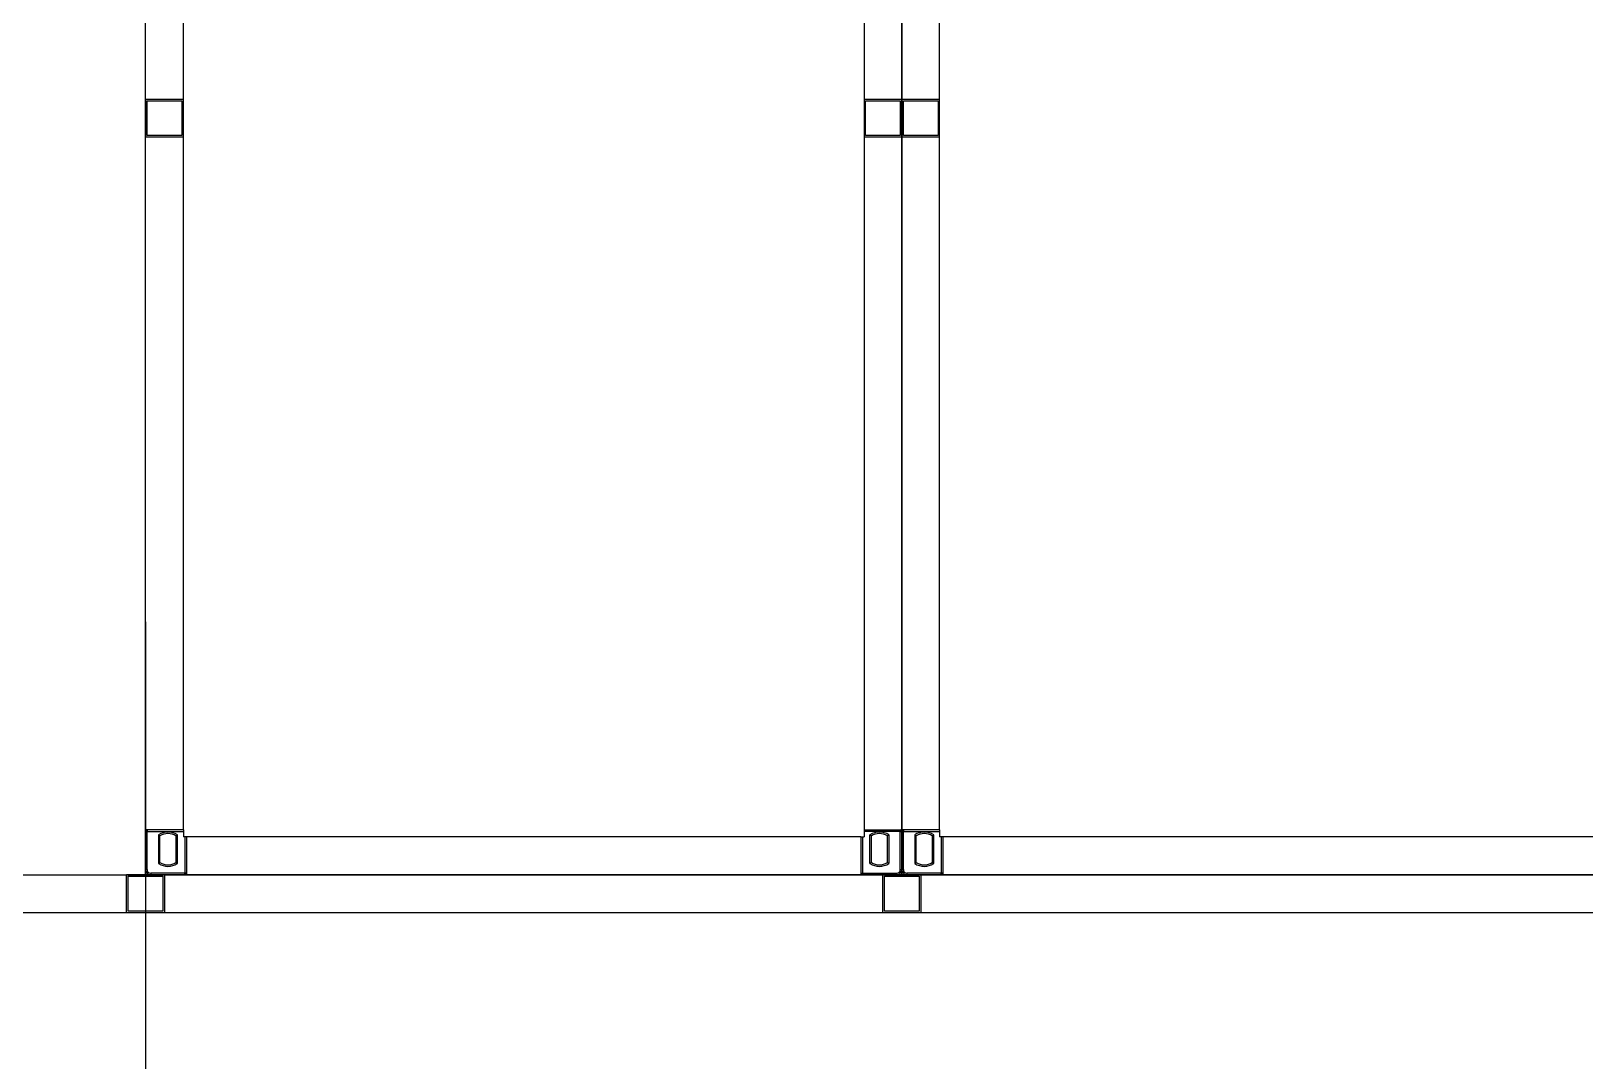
# Model space of a CAD drawing. Header units: millimetres. Extents: x -300 to 383236, y -195106 to -144646.
# Drawn here: x 64948.2 to 65318, y -150042.2 to -149797.2 of the extents above; entities that cross this region are included whole.
import ezdxf

# ---------------------------------------------------------------- set-up
doc = ezdxf.new("R2010")
doc.units = ezdxf.units.MM
doc.header["$LTSCALE"] = 60
doc.layers.add('SITE BOUNDARY-AP', color=4, linetype='xxx')
doc.styles.get("Standard").update_dxf_attribs({"font": 'romans.shx', "width": 0.75, "bigfont": 'whgtxt.shx'})
doc.linetypes.add('xxx', pattern='A,0.25,-0.022286,["xxx",Standard,S=0.1,R=0,X=0,Y=-0.035957],-0.221744', length=0.49403)

# ---------------------------------------------------------------- blocks, each defined once
blk = doc.blocks.new('KEY PLAN_NEW')
at = {"color": 253}
for p, q in [((-1520.86, -1428.38), (-1520.86, -1315.5)), ((-1466.86, -1315.5), (-1466.86, -1428.38)), ((-1460.86, -1428.38), (-1460.86, -1315.5)), ((-1523.86, -1370.44), (-1523.86, -1373.44)), ((-1523.86, -1370.44), (-1520.86, -1370.44)), ((-1523.74, -1373.32), (-1523.74, -1370.56)), ((-1523.74, -1370.56), (-1520.98, -1370.56)), ((-1520.98, -1370.56), (-1520.98, -1373.32)), ((-1520.98, -1370.56), (-1520.98, -1373.32)), ((-1520.86, -1373.44), (-1520.86, -1370.44)), ((-1466.86, -1370.44), (-1466.86, -1373.44)), ((-1466.86, -1370.44), (-1463.86, -1370.44)), ((-1466.74, -1373.32), (-1466.74, -1370.56)), ((-1466.74, -1370.56), (-1463.98, -1370.56)), ((-1463.98, -1370.56), (-1463.98, -1373.32)), ((-1463.98, -1370.56), (-1463.98, -1373.32)), ((-1463.86, -1373.44), (-1463.86, -1370.44)), ((-1463.86, -1370.44), (-1463.86, -1373.44)), ((-1463.86, -1370.44), (-1460.86, -1370.44)), ((-1463.74, -1373.32), (-1463.74, -1370.56)), ((-1463.74, -1370.56), (-1460.98, -1370.56)), ((-1460.98, -1370.56), (-1460.98, -1373.32)), ((-1460.98, -1370.56), (-1460.98, -1373.32)), ((-1460.86, -1373.44), (-1460.86, -1370.44)), ((-1520.86, -1373.44), (-1523.86, -1373.44)), ((-1520.98, -1373.32), (-1523.74, -1373.32)), ((-1463.86, -1373.44), (-1466.86, -1373.44)), ((-1463.98, -1373.32), (-1466.74, -1373.32)), ((-1460.86, -1373.44), (-1463.86, -1373.44)), ((-1460.98, -1373.32), (-1463.74, -1373.32)), ((-1520.86, -1428.38), (-1520.86, -1428.94)), ((-1466.86, -1428.38), (-1466.86, -1428.94)), ((-1460.86, -1428.38), (-1460.86, -1428.94)), ((-1520.62, -1428.94), (-1520.86, -1428.94)), ((-1467.1, -1428.94), (-1520.62, -1428.94)), ((-1467.1, -1428.94), (-1466.86, -1428.94)), ((-1460.62, -1428.94), (-1460.86, -1428.94)), ((-1407.1, -1428.94), (-1460.62, -1428.94)), ((-1525.36, -1434.94), (-1525.36, -1431.94)), ((-1522.36, -1431.94), (-1525.36, -1431.94)), ((-1525.24, -1432.06), (-1522.48, -1432.06)), ((-1525.24, -1432.06), (-1522.48, -1432.06)), ((-1525.24, -1434.82), (-1525.24, -1432.06)), ((-1522.48, -1432.06), (-1522.48, -1434.82)), ((-1522.36, -1431.94), (-1522.36, -1434.94)), ((-1465.36, -1434.94), (-1465.36, -1431.94)), ((-1462.36, -1431.94), (-1465.36, -1431.94)), ((-1465.24, -1432.06), (-1462.48, -1432.06)), ((-1465.24, -1432.06), (-1462.48, -1432.06)), ((-1465.24, -1434.82), (-1465.24, -1432.06)), ((-1462.48, -1432.06), (-1462.48, -1434.82)), ((-1462.36, -1431.94), (-1462.36, -1434.94)), ((-1522.48, -1434.82), (-1525.24, -1434.82)), ((-1462.48, -1434.82), (-1465.24, -1434.82)), ((-1580.3, -1434.94), (-1287.42, -1434.94)), ((-1525.36, -1434.94), (-1522.36, -1434.94)), ((-1465.36, -1434.94), (-1462.36, -1434.94))]:
    blk.add_line(p, q, dxfattribs=at)
at = {"color": 253, "linetype": 'Continuous'}
for p, q in [((-1520.86, -1428.38), (-1523.86, -1428.38)), ((-1523.74, -1428.5), (-1523.86, -1428.5)), ((-1523.74, -1428.38), (-1523.74, -1428.5)), ((-1523.74, -1428.5), (-1520.86, -1428.5)), ((-1523.74, -1431.53), (-1523.74, -1428.5)), ((-1466.86, -1428.38), (-1463.86, -1428.38)), ((-1463.98, -1428.5), (-1466.86, -1428.5)), ((-1463.98, -1428.38), (-1463.98, -1428.5)), ((-1463.98, -1428.5), (-1463.86, -1428.5)), ((-1463.98, -1431.53), (-1463.98, -1428.5)), ((-1460.86, -1428.38), (-1463.86, -1428.38)), ((-1463.74, -1428.5), (-1463.86, -1428.5)), ((-1463.74, -1428.38), (-1463.74, -1428.5)), ((-1463.74, -1428.5), (-1460.86, -1428.5)), ((-1463.74, -1431.53), (-1463.74, -1428.5)), ((-1522.84, -1428.78), (-1522.84, -1431.04)), ((-1522.72, -1430.98), (-1522.72, -1428.85)), ((-1521.45, -1428.85), (-1521.45, -1430.98)), ((-1521.33, -1431.04), (-1521.33, -1428.78)), ((-1520.74, -1428.94), (-1520.74, -1431.82)), ((-1520.62, -1428.94), (-1520.62, -1431.94)), ((-1467.1, -1428.94), (-1467.1, -1431.94)), ((-1466.98, -1428.94), (-1466.98, -1431.82)), ((-1466.4, -1431.04), (-1466.4, -1428.78)), ((-1466.28, -1428.85), (-1466.28, -1430.98)), ((-1465.01, -1430.98), (-1465.01, -1428.85)), ((-1464.89, -1428.78), (-1464.89, -1431.04)), ((-1462.84, -1428.78), (-1462.84, -1431.04)), ((-1462.72, -1430.98), (-1462.72, -1428.85)), ((-1461.45, -1428.85), (-1461.45, -1430.98)), ((-1461.33, -1431.04), (-1461.33, -1428.78)), ((-1460.74, -1428.94), (-1460.74, -1431.82)), ((-1460.62, -1428.94), (-1460.62, -1431.94)), ((-1523.74, -1431.53), (-1523.86, -1431.53)), ((-1523.74, -1431.82), (-1523.74, -1431.82)), ((-1523.74, -1431.82), (-1523.74, -1431.82)), ((-1523.45, -1431.82), (-1523.45, -1431.94)), ((-1520.74, -1431.82), (-1523.45, -1431.82)), ((-1520.74, -1431.94), (-1520.74, -1431.82)), ((-1520.62, -1431.82), (-1520.74, -1431.82)), ((-1467.1, -1431.82), (-1466.98, -1431.82)), ((-1466.98, -1431.94), (-1466.98, -1431.82)), ((-1466.98, -1431.82), (-1464.27, -1431.82)), ((-1464.27, -1431.82), (-1464.27, -1431.94)), ((-1463.98, -1431.53), (-1463.86, -1431.53)), ((-1463.98, -1431.82), (-1463.98, -1431.82)), ((-1463.98, -1431.82), (-1463.98, -1431.82)), ((-1463.74, -1431.53), (-1463.86, -1431.53)), ((-1463.74, -1431.82), (-1463.74, -1431.82)), ((-1463.74, -1431.82), (-1463.74, -1431.82)), ((-1463.45, -1431.82), (-1463.45, -1431.94)), ((-1460.74, -1431.82), (-1463.45, -1431.82)), ((-1460.74, -1431.94), (-1460.74, -1431.82)), ((-1460.62, -1431.82), (-1460.74, -1431.82))]:
    blk.add_line(p, q, dxfattribs=at)
at = {"color": 253}
for points in [[(-1523.86, -1311.94), (-1463.86, -1311.94), (-1463.86, -1431.94), (-1523.86, -1431.94)], [(-1463.86, -1311.94), (-1403.86, -1311.94), (-1403.86, -1431.94), (-1463.86, -1431.94)], [(-1583.86, -1491.94), (-1583.86, -1431.94), (-1283.86, -1431.94), (-1283.86, -1491.94)]]:
    blk.add_lwpolyline(points, close=True, dxfattribs=at)
at = {"color": 253, "linetype": 'Continuous'}
for centre, radius, start, end in [((-1523.74, -1428.5), 0.12, 90, 180), ((-1522.08, -1429.91), 1.36, 56.2792, 123.7208), ((-1522.08, -1429.91), 1.24, 59.1964, 120.8036), ((-1465.64, -1429.91), 1.36, 56.2792, 123.7208), ((-1465.64, -1429.91), 1.24, 59.1964, 120.8036), ((-1463.98, -1428.5), 0.12, 0, 90), ((-1463.74, -1428.5), 0.12, 90, 180), ((-1462.08, -1429.91), 1.36, 56.2792, 123.7208), ((-1462.08, -1429.91), 1.24, 59.1964, 120.8036), ((-1522.08, -1429.91), 1.36, 236.2792, 303.7208), ((-1522.08, -1429.91), 1.24, 239.1964, 300.8036), ((-1465.64, -1429.91), 1.36, 236.2792, 303.7208), ((-1465.64, -1429.91), 1.24, 239.1964, 300.8036), ((-1462.08, -1429.91), 1.36, 236.2792, 303.7208), ((-1462.08, -1429.91), 1.24, 239.1964, 300.8036), ((-1523.45, -1431.53), 0.41, 180, 270), ((-1523.45, -1431.53), 0.29, 180, 270), ((-1520.74, -1431.82), 0.12, 270, 0), ((-1466.98, -1431.82), 0.12, 180, 270), ((-1464.27, -1431.53), 0.41, 270, 0), ((-1464.27, -1431.53), 0.29, 270, 0), ((-1463.45, -1431.53), 0.41, 180, 270), ((-1463.45, -1431.53), 0.29, 180, 270), ((-1460.74, -1431.82), 0.12, 270, 0)]:
    blk.add_arc(centre, radius, start, end, dxfattribs=at)
for points, knots in [([(-1522.84, -1428.78), (-1522.84, -1428.78, 46), (-1522.84, -1428.78, 46), (-1522.83, -1428.78, 46), (-1522.83, -1428.78, 46), (-1522.83, -1428.78, 46), (-1522.83, -1428.79, 46), (-1522.83, -1428.79, 46), (-1522.82, -1428.79, 46), (-1522.82, -1428.79, 46), (-1522.81, -1428.8, 46), (-1522.81, -1428.8, 46), (-1522.8, -1428.8, 46), (-1522.8, -1428.8, 46), (-1522.8, -1428.8, 46), (-1522.8, -1428.8, 46), (-1522.79, -1428.81, 46), (-1522.79, -1428.81, 46), (-1522.79, -1428.81, 46), (-1522.79, -1428.81, 46), (-1522.78, -1428.81, 46), (-1522.78, -1428.82, 46), (-1522.77, -1428.82, 46), (-1522.77, -1428.82, 46), (-1522.76, -1428.82, 46), (-1522.76, -1428.82, 46), (-1522.76, -1428.82, 46), (-1522.76, -1428.82, 46), (-1522.76, -1428.83, 46), (-1522.76, -1428.83, 46), (-1522.75, -1428.83, 46), (-1522.75, -1428.83, 46), (-1522.74, -1428.83, 46), (-1522.74, -1428.83, 46), (-1522.74, -1428.84, 46), (-1522.74, -1428.84, 46), (-1522.74, -1428.84, 46), (-1522.74, -1428.84, 46), (-1522.73, -1428.84, 46), (-1522.73, -1428.84, 46), (-1522.73, -1428.84, 46), (-1522.73, -1428.84, 46), (-1522.73, -1428.84, 46), (-1522.72, -1428.84, 46), (-1522.72, -1428.85, 46), (-1522.72, -1428.85, 46), (-1522.72, -1428.85, 46), (-1522.72, -1428.85, 46), (-1522.72, -1428.85, 46), (-1522.72, -1428.85, 46), (-1522.72, -1428.85, 46), (-1522.72, -1428.85, 46), (-1522.72, -1428.85, 46), (-1522.72, -1428.85, 46)], [0, 0, 0, 0, 0.00782, 0.00782, 0.015639, 0.031279, 0.031279, 0.062557, 0.062557, 0.125114, 0.125114, 0.187671, 0.187671, 0.21895, 0.21895, 0.234589, 0.234589, 0.250228, 0.250228, 0.312785, 0.312785, 0.375342, 0.375342, 0.437899, 0.437899, 0.453538, 0.453538, 0.469178, 0.469178, 0.500456, 0.500456, 0.563013, 0.563013, 0.62557, 0.62557, 0.641209, 0.641209, 0.656849, 0.656849, 0.688127, 0.688127, 0.750684, 0.750684, 0.813241, 0.813241, 0.828881, 0.828881, 0.84452, 0.84452, 0.875798, 0.875798, 0.938355, 1, 1, 1, 1]), ([(-1521.45, -1428.85), (-1521.45, -1428.85, 46), (-1521.45, -1428.85, 46), (-1521.45, -1428.85, 46), (-1521.44, -1428.85, 46), (-1521.44, -1428.85, 46), (-1521.44, -1428.85, 46), (-1521.44, -1428.85, 46), (-1521.44, -1428.85, 46), (-1521.44, -1428.85, 46), (-1521.44, -1428.84, 46), (-1521.44, -1428.84, 46), (-1521.43, -1428.84, 46), (-1521.43, -1428.84, 46), (-1521.43, -1428.84, 46), (-1521.43, -1428.84, 46), (-1521.43, -1428.84, 46), (-1521.43, -1428.84, 46), (-1521.43, -1428.84, 46), (-1521.43, -1428.84, 46), (-1521.42, -1428.83, 46), (-1521.42, -1428.83, 46), (-1521.41, -1428.83, 46), (-1521.41, -1428.83, 46), (-1521.41, -1428.83, 46), (-1521.41, -1428.83, 46), (-1521.4, -1428.82, 46), (-1521.4, -1428.82, 46), (-1521.4, -1428.82, 46), (-1521.4, -1428.82, 46), (-1521.4, -1428.82, 46), (-1521.39, -1428.82, 46), (-1521.39, -1428.82, 46), (-1521.38, -1428.81, 46), (-1521.38, -1428.81, 46), (-1521.37, -1428.81, 46), (-1521.37, -1428.81, 46), (-1521.37, -1428.81, 46), (-1521.37, -1428.8, 46), (-1521.37, -1428.8, 46), (-1521.36, -1428.8, 46), (-1521.36, -1428.8, 46), (-1521.36, -1428.8, 46), (-1521.35, -1428.8, 46), (-1521.35, -1428.79, 46), (-1521.34, -1428.79, 46), (-1521.34, -1428.79, 46), (-1521.33, -1428.79, 46), (-1521.33, -1428.78, 46), (-1521.33, -1428.78, 46), (-1521.33, -1428.78, 46), (-1521.33, -1428.78, 46), (-1521.33, -1428.78, 46), (-1521.33, -1428.78, 46)], [0, 0, 0, 0, 0.06206, 0.12459, 0.12459, 0.155854, 0.155854, 0.171487, 0.171487, 0.187119, 0.187119, 0.249648, 0.249648, 0.312178, 0.312178, 0.343442, 0.343442, 0.359075, 0.359075, 0.374707, 0.374707, 0.437236, 0.437236, 0.499766, 0.499766, 0.53103, 0.53103, 0.546663, 0.546663, 0.562295, 0.562295, 0.624824, 0.624824, 0.687353, 0.687353, 0.749883, 0.749883, 0.765515, 0.765515, 0.781147, 0.781147, 0.812412, 0.812412, 0.874941, 0.874941, 0.937471, 0.937471, 0.968735, 0.968735, 0.984368, 0.992184, 0.992184, 1, 1, 1, 1]), ([(-1466.28, -1428.85), (-1466.28, -1428.85, 46), (-1466.28, -1428.85, 46), (-1466.28, -1428.85, 46), (-1466.28, -1428.85, 46), (-1466.28, -1428.85, 46), (-1466.28, -1428.85, 46), (-1466.28, -1428.85, 46), (-1466.28, -1428.85, 46), (-1466.28, -1428.85, 46), (-1466.28, -1428.84, 46), (-1466.29, -1428.84, 46), (-1466.29, -1428.84, 46), (-1466.29, -1428.84, 46), (-1466.29, -1428.84, 46), (-1466.29, -1428.84, 46), (-1466.3, -1428.84, 46), (-1466.3, -1428.84, 46), (-1466.3, -1428.84, 46), (-1466.3, -1428.84, 46), (-1466.3, -1428.83, 46), (-1466.3, -1428.83, 46), (-1466.31, -1428.83, 46), (-1466.31, -1428.83, 46), (-1466.32, -1428.83, 46), (-1466.32, -1428.83, 46), (-1466.32, -1428.82, 46), (-1466.32, -1428.82, 46), (-1466.32, -1428.82, 46), (-1466.32, -1428.82, 46), (-1466.33, -1428.82, 46), (-1466.33, -1428.82, 46), (-1466.34, -1428.82, 46), (-1466.34, -1428.81, 46), (-1466.35, -1428.81, 46), (-1466.35, -1428.81, 46), (-1466.35, -1428.81, 46), (-1466.35, -1428.81, 46), (-1466.36, -1428.8, 46), (-1466.36, -1428.8, 46), (-1466.36, -1428.8, 46), (-1466.36, -1428.8, 46), (-1466.37, -1428.8, 46), (-1466.37, -1428.8, 46), (-1466.38, -1428.79, 46), (-1466.38, -1428.79, 46), (-1466.39, -1428.79, 46), (-1466.39, -1428.79, 46), (-1466.39, -1428.78, 46), (-1466.39, -1428.78, 46), (-1466.39, -1428.78, 46), (-1466.4, -1428.78, 46), (-1466.4, -1428.78, 46), (-1466.4, -1428.78, 46)], [0, 0, 0, 0, 0.06206, 0.12459, 0.12459, 0.155854, 0.155854, 0.171487, 0.171487, 0.187119, 0.187119, 0.249648, 0.249648, 0.312178, 0.312178, 0.343442, 0.343442, 0.359075, 0.359075, 0.374707, 0.374707, 0.437236, 0.437236, 0.499766, 0.499766, 0.53103, 0.53103, 0.546663, 0.546663, 0.562295, 0.562295, 0.624824, 0.624824, 0.687353, 0.687353, 0.749883, 0.749883, 0.765515, 0.765515, 0.781147, 0.781147, 0.812412, 0.812412, 0.874941, 0.874941, 0.937471, 0.937471, 0.968735, 0.968735, 0.984368, 0.992184, 0.992184, 1, 1, 1, 1]), ([(-1464.89, -1428.78), (-1464.89, -1428.78, 46), (-1464.89, -1428.78, 46), (-1464.89, -1428.78, 46), (-1464.89, -1428.78, 46), (-1464.89, -1428.78, 46), (-1464.89, -1428.79, 46), (-1464.9, -1428.79, 46), (-1464.9, -1428.79, 46), (-1464.91, -1428.79, 46), (-1464.91, -1428.8, 46), (-1464.92, -1428.8, 46), (-1464.92, -1428.8, 46), (-1464.92, -1428.8, 46), (-1464.93, -1428.8, 46), (-1464.93, -1428.8, 46), (-1464.93, -1428.81, 46), (-1464.93, -1428.81, 46), (-1464.93, -1428.81, 46), (-1464.94, -1428.81, 46), (-1464.94, -1428.81, 46), (-1464.95, -1428.82, 46), (-1464.95, -1428.82, 46), (-1464.96, -1428.82, 46), (-1464.96, -1428.82, 46), (-1464.96, -1428.82, 46), (-1464.96, -1428.82, 46), (-1464.96, -1428.82, 46), (-1464.97, -1428.83, 46), (-1464.97, -1428.83, 46), (-1464.97, -1428.83, 46), (-1464.97, -1428.83, 46), (-1464.98, -1428.83, 46), (-1464.98, -1428.83, 46), (-1464.99, -1428.84, 46), (-1464.99, -1428.84, 46), (-1464.99, -1428.84, 46), (-1464.99, -1428.84, 46), (-1464.99, -1428.84, 46), (-1464.99, -1428.84, 46), (-1464.99, -1428.84, 46), (-1464.99, -1428.84, 46), (-1465, -1428.84, 46), (-1465, -1428.84, 46), (-1465, -1428.85, 46), (-1465, -1428.85, 46), (-1465, -1428.85, 46), (-1465, -1428.85, 46), (-1465, -1428.85, 46), (-1465, -1428.85, 46), (-1465.01, -1428.85, 46), (-1465.01, -1428.85, 46), (-1465.01, -1428.85, 46), (-1465.01, -1428.85, 46)], [0, 0, 0, 0, 0.00782, 0.00782, 0.015639, 0.031279, 0.031279, 0.062557, 0.062557, 0.125114, 0.125114, 0.187671, 0.187671, 0.21895, 0.21895, 0.234589, 0.234589, 0.250228, 0.250228, 0.312785, 0.312785, 0.375342, 0.375342, 0.437899, 0.437899, 0.453538, 0.453538, 0.469178, 0.469178, 0.500456, 0.500456, 0.563013, 0.563013, 0.62557, 0.62557, 0.641209, 0.641209, 0.656849, 0.656849, 0.688127, 0.688127, 0.750684, 0.750684, 0.813241, 0.813241, 0.828881, 0.828881, 0.84452, 0.84452, 0.875798, 0.875798, 0.938355, 1, 1, 1, 1]), ([(-1462.84, -1428.78), (-1462.84, -1428.78, 46), (-1462.84, -1428.78, 46), (-1462.83, -1428.78, 46), (-1462.83, -1428.78, 46), (-1462.83, -1428.78, 46), (-1462.83, -1428.79, 46), (-1462.83, -1428.79, 46), (-1462.82, -1428.79, 46), (-1462.82, -1428.79, 46), (-1462.81, -1428.8, 46), (-1462.81, -1428.8, 46), (-1462.8, -1428.8, 46), (-1462.8, -1428.8, 46), (-1462.8, -1428.8, 46), (-1462.8, -1428.8, 46), (-1462.79, -1428.81, 46), (-1462.79, -1428.81, 46), (-1462.79, -1428.81, 46), (-1462.79, -1428.81, 46), (-1462.78, -1428.81, 46), (-1462.78, -1428.82, 46), (-1462.77, -1428.82, 46), (-1462.77, -1428.82, 46), (-1462.76, -1428.82, 46), (-1462.76, -1428.82, 46), (-1462.76, -1428.82, 46), (-1462.76, -1428.82, 46), (-1462.76, -1428.83, 46), (-1462.76, -1428.83, 46), (-1462.75, -1428.83, 46), (-1462.75, -1428.83, 46), (-1462.74, -1428.83, 46), (-1462.74, -1428.83, 46), (-1462.74, -1428.84, 46), (-1462.74, -1428.84, 46), (-1462.74, -1428.84, 46), (-1462.74, -1428.84, 46), (-1462.73, -1428.84, 46), (-1462.73, -1428.84, 46), (-1462.73, -1428.84, 46), (-1462.73, -1428.84, 46), (-1462.73, -1428.84, 46), (-1462.72, -1428.84, 46), (-1462.72, -1428.85, 46), (-1462.72, -1428.85, 46), (-1462.72, -1428.85, 46), (-1462.72, -1428.85, 46), (-1462.72, -1428.85, 46), (-1462.72, -1428.85, 46), (-1462.72, -1428.85, 46), (-1462.72, -1428.85, 46), (-1462.72, -1428.85, 46), (-1462.72, -1428.85, 46)], [0, 0, 0, 0, 0.00782, 0.00782, 0.015639, 0.031279, 0.031279, 0.062557, 0.062557, 0.125114, 0.125114, 0.187671, 0.187671, 0.21895, 0.21895, 0.234589, 0.234589, 0.250228, 0.250228, 0.312785, 0.312785, 0.375342, 0.375342, 0.437899, 0.437899, 0.453538, 0.453538, 0.469178, 0.469178, 0.500456, 0.500456, 0.563013, 0.563013, 0.62557, 0.62557, 0.641209, 0.641209, 0.656849, 0.656849, 0.688127, 0.688127, 0.750684, 0.750684, 0.813241, 0.813241, 0.828881, 0.828881, 0.84452, 0.84452, 0.875798, 0.875798, 0.938355, 1, 1, 1, 1]), ([(-1461.45, -1428.85), (-1461.45, -1428.85, 46), (-1461.45, -1428.85, 46), (-1461.45, -1428.85, 46), (-1461.44, -1428.85, 46), (-1461.44, -1428.85, 46), (-1461.44, -1428.85, 46), (-1461.44, -1428.85, 46), (-1461.44, -1428.85, 46), (-1461.44, -1428.85, 46), (-1461.44, -1428.84, 46), (-1461.44, -1428.84, 46), (-1461.43, -1428.84, 46), (-1461.43, -1428.84, 46), (-1461.43, -1428.84, 46), (-1461.43, -1428.84, 46), (-1461.43, -1428.84, 46), (-1461.43, -1428.84, 46), (-1461.43, -1428.84, 46), (-1461.43, -1428.84, 46), (-1461.42, -1428.83, 46), (-1461.42, -1428.83, 46), (-1461.41, -1428.83, 46), (-1461.41, -1428.83, 46), (-1461.41, -1428.83, 46), (-1461.41, -1428.83, 46), (-1461.4, -1428.82, 46), (-1461.4, -1428.82, 46), (-1461.4, -1428.82, 46), (-1461.4, -1428.82, 46), (-1461.4, -1428.82, 46), (-1461.39, -1428.82, 46), (-1461.39, -1428.82, 46), (-1461.38, -1428.81, 46), (-1461.38, -1428.81, 46), (-1461.37, -1428.81, 46), (-1461.37, -1428.81, 46), (-1461.37, -1428.81, 46), (-1461.37, -1428.8, 46), (-1461.37, -1428.8, 46), (-1461.36, -1428.8, 46), (-1461.36, -1428.8, 46), (-1461.36, -1428.8, 46), (-1461.35, -1428.8, 46), (-1461.35, -1428.79, 46), (-1461.34, -1428.79, 46), (-1461.34, -1428.79, 46), (-1461.33, -1428.79, 46), (-1461.33, -1428.78, 46), (-1461.33, -1428.78, 46), (-1461.33, -1428.78, 46), (-1461.33, -1428.78, 46), (-1461.33, -1428.78, 46), (-1461.33, -1428.78, 46)], [0, 0, 0, 0, 0.06206, 0.12459, 0.12459, 0.155854, 0.155854, 0.171487, 0.171487, 0.187119, 0.187119, 0.249648, 0.249648, 0.312178, 0.312178, 0.343442, 0.343442, 0.359075, 0.359075, 0.374707, 0.374707, 0.437236, 0.437236, 0.499766, 0.499766, 0.53103, 0.53103, 0.546663, 0.546663, 0.562295, 0.562295, 0.624824, 0.624824, 0.687353, 0.687353, 0.749883, 0.749883, 0.765515, 0.765515, 0.781147, 0.781147, 0.812412, 0.812412, 0.874941, 0.874941, 0.937471, 0.937471, 0.968735, 0.968735, 0.984368, 0.992184, 0.992184, 1, 1, 1, 1]), ([(-1522.84, -1431.04), (-1522.84, -1431.04, 46), (-1522.84, -1431.04, 46), (-1522.83, -1431.04, 46), (-1522.83, -1431.04, 46), (-1522.83, -1431.04, 46), (-1522.83, -1431.04, 46), (-1522.83, -1431.04, 46), (-1522.82, -1431.04, 46), (-1522.82, -1431.03, 46), (-1522.81, -1431.03, 46), (-1522.81, -1431.03, 46), (-1522.8, -1431.03, 46), (-1522.8, -1431.03, 46), (-1522.8, -1431.02, 46), (-1522.8, -1431.02, 46), (-1522.79, -1431.02, 46), (-1522.79, -1431.02, 46), (-1522.79, -1431.02, 46), (-1522.79, -1431.02, 46), (-1522.78, -1431.01, 46), (-1522.78, -1431.01, 46), (-1522.77, -1431.01, 46), (-1522.77, -1431.01, 46), (-1522.76, -1431, 46), (-1522.76, -1431, 46), (-1522.76, -1431, 46), (-1522.76, -1431, 46), (-1522.76, -1431, 46), (-1522.76, -1431, 46), (-1522.75, -1431, 46), (-1522.75, -1431, 46), (-1522.74, -1430.99, 46), (-1522.74, -1430.99, 46), (-1522.74, -1430.99, 46), (-1522.74, -1430.99, 46), (-1522.74, -1430.99, 46), (-1522.74, -1430.99, 46), (-1522.73, -1430.99, 46), (-1522.73, -1430.99, 46), (-1522.73, -1430.99, 46), (-1522.73, -1430.99, 46), (-1522.73, -1430.98, 46), (-1522.72, -1430.98, 46), (-1522.72, -1430.98, 46), (-1522.72, -1430.98, 46), (-1522.72, -1430.98, 46), (-1522.72, -1430.98, 46), (-1522.72, -1430.98, 46), (-1522.72, -1430.98, 46), (-1522.72, -1430.98, 46), (-1522.72, -1430.98, 46), (-1522.72, -1430.98, 46), (-1522.72, -1430.98, 46)], [0, 0, 0, 0, 0.00782, 0.00782, 0.015639, 0.031279, 0.031279, 0.062557, 0.062557, 0.125114, 0.125114, 0.187671, 0.187671, 0.21895, 0.21895, 0.234589, 0.234589, 0.250228, 0.250228, 0.312785, 0.312785, 0.375342, 0.375342, 0.437899, 0.437899, 0.453538, 0.453538, 0.469178, 0.469178, 0.500456, 0.500456, 0.563013, 0.563013, 0.62557, 0.62557, 0.641209, 0.641209, 0.656849, 0.656849, 0.688127, 0.688127, 0.750684, 0.750684, 0.813241, 0.813241, 0.828881, 0.828881, 0.84452, 0.84452, 0.875798, 0.875798, 0.938355, 1, 1, 1, 1]), ([(-1521.45, -1430.98), (-1521.45, -1430.98, 46), (-1521.45, -1430.98, 46), (-1521.45, -1430.98, 46), (-1521.44, -1430.98, 46), (-1521.44, -1430.98, 46), (-1521.44, -1430.98, 46), (-1521.44, -1430.98, 46), (-1521.44, -1430.98, 46), (-1521.44, -1430.98, 46), (-1521.44, -1430.98, 46), (-1521.44, -1430.98, 46), (-1521.43, -1430.99, 46), (-1521.43, -1430.99, 46), (-1521.43, -1430.99, 46), (-1521.43, -1430.99, 46), (-1521.43, -1430.99, 46), (-1521.43, -1430.99, 46), (-1521.43, -1430.99, 46), (-1521.43, -1430.99, 46), (-1521.42, -1430.99, 46), (-1521.42, -1430.99, 46), (-1521.41, -1431, 46), (-1521.41, -1431, 46), (-1521.41, -1431, 46), (-1521.41, -1431, 46), (-1521.4, -1431, 46), (-1521.4, -1431, 46), (-1521.4, -1431, 46), (-1521.4, -1431, 46), (-1521.4, -1431.01, 46), (-1521.39, -1431.01, 46), (-1521.39, -1431.01, 46), (-1521.38, -1431.01, 46), (-1521.38, -1431.02, 46), (-1521.37, -1431.02, 46), (-1521.37, -1431.02, 46), (-1521.37, -1431.02, 46), (-1521.37, -1431.02, 46), (-1521.37, -1431.02, 46), (-1521.36, -1431.03, 46), (-1521.36, -1431.03, 46), (-1521.36, -1431.03, 46), (-1521.35, -1431.03, 46), (-1521.35, -1431.03, 46), (-1521.34, -1431.04, 46), (-1521.34, -1431.04, 46), (-1521.33, -1431.04, 46), (-1521.33, -1431.04, 46), (-1521.33, -1431.04, 46), (-1521.33, -1431.04, 46), (-1521.33, -1431.04, 46), (-1521.33, -1431.04, 46), (-1521.33, -1431.04, 46)], [0, 0, 0, 0, 0.06206, 0.12459, 0.12459, 0.155854, 0.155854, 0.171487, 0.171487, 0.187119, 0.187119, 0.249648, 0.249648, 0.312178, 0.312178, 0.343442, 0.343442, 0.359075, 0.359075, 0.374707, 0.374707, 0.437236, 0.437236, 0.499766, 0.499766, 0.53103, 0.53103, 0.546663, 0.546663, 0.562295, 0.562295, 0.624824, 0.624824, 0.687353, 0.687353, 0.749883, 0.749883, 0.765515, 0.765515, 0.781147, 0.781147, 0.812412, 0.812412, 0.874941, 0.874941, 0.937471, 0.937471, 0.968735, 0.968735, 0.984368, 0.992184, 0.992184, 1, 1, 1, 1]), ([(-1466.28, -1430.98), (-1466.28, -1430.98, 46), (-1466.28, -1430.98, 46), (-1466.28, -1430.98, 46), (-1466.28, -1430.98, 46), (-1466.28, -1430.98, 46), (-1466.28, -1430.98, 46), (-1466.28, -1430.98, 46), (-1466.28, -1430.98, 46), (-1466.28, -1430.98, 46), (-1466.28, -1430.98, 46), (-1466.29, -1430.98, 46), (-1466.29, -1430.99, 46), (-1466.29, -1430.99, 46), (-1466.29, -1430.99, 46), (-1466.29, -1430.99, 46), (-1466.3, -1430.99, 46), (-1466.3, -1430.99, 46), (-1466.3, -1430.99, 46), (-1466.3, -1430.99, 46), (-1466.3, -1430.99, 46), (-1466.3, -1430.99, 46), (-1466.31, -1431, 46), (-1466.31, -1431, 46), (-1466.32, -1431, 46), (-1466.32, -1431, 46), (-1466.32, -1431, 46), (-1466.32, -1431, 46), (-1466.32, -1431, 46), (-1466.32, -1431, 46), (-1466.33, -1431.01, 46), (-1466.33, -1431.01, 46), (-1466.34, -1431.01, 46), (-1466.34, -1431.01, 46), (-1466.35, -1431.02, 46), (-1466.35, -1431.02, 46), (-1466.35, -1431.02, 46), (-1466.35, -1431.02, 46), (-1466.36, -1431.02, 46), (-1466.36, -1431.02, 46), (-1466.36, -1431.03, 46), (-1466.36, -1431.03, 46), (-1466.37, -1431.03, 46), (-1466.37, -1431.03, 46), (-1466.38, -1431.03, 46), (-1466.38, -1431.04, 46), (-1466.39, -1431.04, 46), (-1466.39, -1431.04, 46), (-1466.39, -1431.04, 46), (-1466.39, -1431.04, 46), (-1466.39, -1431.04, 46), (-1466.4, -1431.04, 46), (-1466.4, -1431.04, 46), (-1466.4, -1431.04, 46)], [0, 0, 0, 0, 0.06206, 0.12459, 0.12459, 0.155854, 0.155854, 0.171487, 0.171487, 0.187119, 0.187119, 0.249648, 0.249648, 0.312178, 0.312178, 0.343442, 0.343442, 0.359075, 0.359075, 0.374707, 0.374707, 0.437236, 0.437236, 0.499766, 0.499766, 0.53103, 0.53103, 0.546663, 0.546663, 0.562295, 0.562295, 0.624824, 0.624824, 0.687353, 0.687353, 0.749883, 0.749883, 0.765515, 0.765515, 0.781147, 0.781147, 0.812412, 0.812412, 0.874941, 0.874941, 0.937471, 0.937471, 0.968735, 0.968735, 0.984368, 0.992184, 0.992184, 1, 1, 1, 1]), ([(-1464.89, -1431.04), (-1464.89, -1431.04, 46), (-1464.89, -1431.04, 46), (-1464.89, -1431.04, 46), (-1464.89, -1431.04, 46), (-1464.89, -1431.04, 46), (-1464.89, -1431.04, 46), (-1464.9, -1431.04, 46), (-1464.9, -1431.04, 46), (-1464.91, -1431.03, 46), (-1464.91, -1431.03, 46), (-1464.92, -1431.03, 46), (-1464.92, -1431.03, 46), (-1464.92, -1431.03, 46), (-1464.93, -1431.02, 46), (-1464.93, -1431.02, 46), (-1464.93, -1431.02, 46), (-1464.93, -1431.02, 46), (-1464.93, -1431.02, 46), (-1464.94, -1431.02, 46), (-1464.94, -1431.01, 46), (-1464.95, -1431.01, 46), (-1464.95, -1431.01, 46), (-1464.96, -1431.01, 46), (-1464.96, -1431, 46), (-1464.96, -1431, 46), (-1464.96, -1431, 46), (-1464.96, -1431, 46), (-1464.97, -1431, 46), (-1464.97, -1431, 46), (-1464.97, -1431, 46), (-1464.97, -1431, 46), (-1464.98, -1430.99, 46), (-1464.98, -1430.99, 46), (-1464.99, -1430.99, 46), (-1464.99, -1430.99, 46), (-1464.99, -1430.99, 46), (-1464.99, -1430.99, 46), (-1464.99, -1430.99, 46), (-1464.99, -1430.99, 46), (-1464.99, -1430.99, 46), (-1464.99, -1430.99, 46), (-1465, -1430.98, 46), (-1465, -1430.98, 46), (-1465, -1430.98, 46), (-1465, -1430.98, 46), (-1465, -1430.98, 46), (-1465, -1430.98, 46), (-1465, -1430.98, 46), (-1465, -1430.98, 46), (-1465.01, -1430.98, 46), (-1465.01, -1430.98, 46), (-1465.01, -1430.98, 46), (-1465.01, -1430.98, 46)], [0, 0, 0, 0, 0.00782, 0.00782, 0.015639, 0.031279, 0.031279, 0.062557, 0.062557, 0.125114, 0.125114, 0.187671, 0.187671, 0.21895, 0.21895, 0.234589, 0.234589, 0.250228, 0.250228, 0.312785, 0.312785, 0.375342, 0.375342, 0.437899, 0.437899, 0.453538, 0.453538, 0.469178, 0.469178, 0.500456, 0.500456, 0.563013, 0.563013, 0.62557, 0.62557, 0.641209, 0.641209, 0.656849, 0.656849, 0.688127, 0.688127, 0.750684, 0.750684, 0.813241, 0.813241, 0.828881, 0.828881, 0.84452, 0.84452, 0.875798, 0.875798, 0.938355, 1, 1, 1, 1]), ([(-1462.84, -1431.04), (-1462.84, -1431.04, 46), (-1462.84, -1431.04, 46), (-1462.83, -1431.04, 46), (-1462.83, -1431.04, 46), (-1462.83, -1431.04, 46), (-1462.83, -1431.04, 46), (-1462.83, -1431.04, 46), (-1462.82, -1431.04, 46), (-1462.82, -1431.03, 46), (-1462.81, -1431.03, 46), (-1462.81, -1431.03, 46), (-1462.8, -1431.03, 46), (-1462.8, -1431.03, 46), (-1462.8, -1431.02, 46), (-1462.8, -1431.02, 46), (-1462.79, -1431.02, 46), (-1462.79, -1431.02, 46), (-1462.79, -1431.02, 46), (-1462.79, -1431.02, 46), (-1462.78, -1431.01, 46), (-1462.78, -1431.01, 46), (-1462.77, -1431.01, 46), (-1462.77, -1431.01, 46), (-1462.76, -1431, 46), (-1462.76, -1431, 46), (-1462.76, -1431, 46), (-1462.76, -1431, 46), (-1462.76, -1431, 46), (-1462.76, -1431, 46), (-1462.75, -1431, 46), (-1462.75, -1431, 46), (-1462.74, -1430.99, 46), (-1462.74, -1430.99, 46), (-1462.74, -1430.99, 46), (-1462.74, -1430.99, 46), (-1462.74, -1430.99, 46), (-1462.74, -1430.99, 46), (-1462.73, -1430.99, 46), (-1462.73, -1430.99, 46), (-1462.73, -1430.99, 46), (-1462.73, -1430.99, 46), (-1462.73, -1430.98, 46), (-1462.72, -1430.98, 46), (-1462.72, -1430.98, 46), (-1462.72, -1430.98, 46), (-1462.72, -1430.98, 46), (-1462.72, -1430.98, 46), (-1462.72, -1430.98, 46), (-1462.72, -1430.98, 46), (-1462.72, -1430.98, 46), (-1462.72, -1430.98, 46), (-1462.72, -1430.98, 46), (-1462.72, -1430.98, 46)], [0, 0, 0, 0, 0.00782, 0.00782, 0.015639, 0.031279, 0.031279, 0.062557, 0.062557, 0.125114, 0.125114, 0.187671, 0.187671, 0.21895, 0.21895, 0.234589, 0.234589, 0.250228, 0.250228, 0.312785, 0.312785, 0.375342, 0.375342, 0.437899, 0.437899, 0.453538, 0.453538, 0.469178, 0.469178, 0.500456, 0.500456, 0.563013, 0.563013, 0.62557, 0.62557, 0.641209, 0.641209, 0.656849, 0.656849, 0.688127, 0.688127, 0.750684, 0.750684, 0.813241, 0.813241, 0.828881, 0.828881, 0.84452, 0.84452, 0.875798, 0.875798, 0.938355, 1, 1, 1, 1]), ([(-1461.45, -1430.98), (-1461.45, -1430.98, 46), (-1461.45, -1430.98, 46), (-1461.45, -1430.98, 46), (-1461.44, -1430.98, 46), (-1461.44, -1430.98, 46), (-1461.44, -1430.98, 46), (-1461.44, -1430.98, 46), (-1461.44, -1430.98, 46), (-1461.44, -1430.98, 46), (-1461.44, -1430.98, 46), (-1461.44, -1430.98, 46), (-1461.43, -1430.99, 46), (-1461.43, -1430.99, 46), (-1461.43, -1430.99, 46), (-1461.43, -1430.99, 46), (-1461.43, -1430.99, 46), (-1461.43, -1430.99, 46), (-1461.43, -1430.99, 46), (-1461.43, -1430.99, 46), (-1461.42, -1430.99, 46), (-1461.42, -1430.99, 46), (-1461.41, -1431, 46), (-1461.41, -1431, 46), (-1461.41, -1431, 46), (-1461.41, -1431, 46), (-1461.4, -1431, 46), (-1461.4, -1431, 46), (-1461.4, -1431, 46), (-1461.4, -1431, 46), (-1461.4, -1431.01, 46), (-1461.39, -1431.01, 46), (-1461.39, -1431.01, 46), (-1461.38, -1431.01, 46), (-1461.38, -1431.02, 46), (-1461.37, -1431.02, 46), (-1461.37, -1431.02, 46), (-1461.37, -1431.02, 46), (-1461.37, -1431.02, 46), (-1461.37, -1431.02, 46), (-1461.36, -1431.03, 46), (-1461.36, -1431.03, 46), (-1461.36, -1431.03, 46), (-1461.35, -1431.03, 46), (-1461.35, -1431.03, 46), (-1461.34, -1431.04, 46), (-1461.34, -1431.04, 46), (-1461.33, -1431.04, 46), (-1461.33, -1431.04, 46), (-1461.33, -1431.04, 46), (-1461.33, -1431.04, 46), (-1461.33, -1431.04, 46), (-1461.33, -1431.04, 46), (-1461.33, -1431.04, 46)], [0, 0, 0, 0, 0.06206, 0.12459, 0.12459, 0.155854, 0.155854, 0.171487, 0.171487, 0.187119, 0.187119, 0.249648, 0.249648, 0.312178, 0.312178, 0.343442, 0.343442, 0.359075, 0.359075, 0.374707, 0.374707, 0.437236, 0.437236, 0.499766, 0.499766, 0.53103, 0.53103, 0.546663, 0.546663, 0.562295, 0.562295, 0.624824, 0.624824, 0.687353, 0.687353, 0.749883, 0.749883, 0.765515, 0.765515, 0.781147, 0.781147, 0.812412, 0.812412, 0.874941, 0.874941, 0.937471, 0.937471, 0.968735, 0.968735, 0.984368, 0.992184, 0.992184, 1, 1, 1, 1])]:
    blk.add_open_spline(points, degree=3, knots=knots, dxfattribs=at)
at = {"layer": 'SITE BOUNDARY-AP', "color": 253, "linetype": 'Continuous', "ltscale": 10000, "flags": 128}
blk.add_lwpolyline([(-1523.86, -1411.89), (-1523.86, -1932.07)], dxfattribs=at)

msp = doc.modelspace()

# ---------------------------------------------------------------- block references
at = {"xscale": 3, "yscale": 3, "zscale": 3}
msp.add_blockref('KEY PLAN_NEW', (69547.03, -145702.13), dxfattribs=at)

doc.saveas('drawing.dxf')
